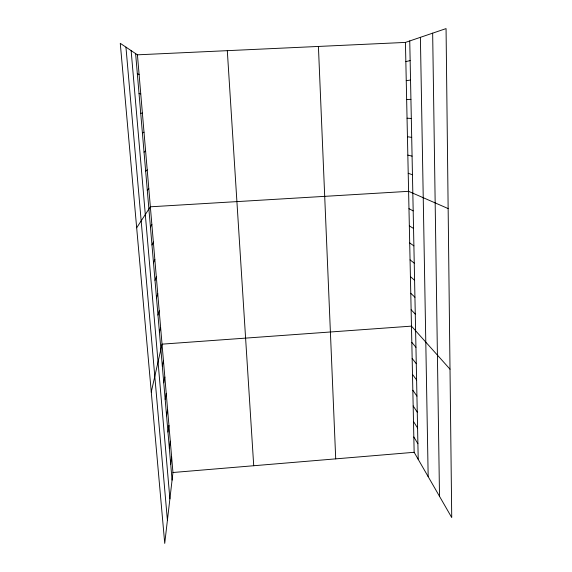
<?xml version="1.0" encoding="UTF-8"?>
<svg xmlns="http://www.w3.org/2000/svg" width="572" height="572" viewBox="0 0 572 572"><rect width="100%" height="100%" fill="white"/><g stroke="black" fill="none" stroke-linecap="round" stroke-linejoin="round"><path stroke-width="0.86" d="M137.43 54.826L172.951 472.501L164.729 543.4L120.27 43.329L137.43 54.826L405.434 42.414L446.06 28.6L451.73 517.553L414.149 452.295L405.434 42.414M170.713 464.257L171.629 456.921M169.341 448.248L170.292 441.212M167.961 432.096L168.947 425.368M166.574 415.815L167.589 409.395M165.165 399.392L166.216 393.293M163.756 382.832L164.836 377.048M162.326 366.123L163.442 360.667M151.273 392.027L162.04 344.151L411.468 326.133L450.007 369.19M159.431 332.275L160.618 327.491M157.965 315.129L159.188 310.696M156.492 297.833L157.75 293.751M154.998 280.387L156.299 276.655M153.496 262.784L154.833 259.423M151.973 245.023L153.353 242.035M150.443 227.105L151.859 224.489M136.672 227.792L150.35 206.799L408.601 191.327L448.148 208.573M147.29 190.233L148.791 188.403M145.674 171.264L147.211 169.841M144.037 152.109L145.617 151.115M142.385 132.783L144.008 132.211M405.848 61.619L410.145 60.596M406.249 80.652L410.539 80.059M140.712 113.27L142.385 113.134M172.951 472.501L414.149 452.295M406.649 99.514L410.925 99.349M407.049 118.204L411.311 118.454M407.443 136.729L411.697 137.387M139.032 93.572L140.748 93.88M407.829 155.091L412.076 156.149M408.222 173.287L412.455 174.739M137.33 73.688L139.096 74.439M408.973 208.68L413.184 210.889M409.337 225.883L413.542 228.457M409.702 242.943L413.892 245.874M410.06 259.867L414.242 263.141M410.417 276.641L414.586 280.266M410.767 293.272L414.929 297.24M411.118 309.774L415.272 314.071M411.811 342.356L415.944 347.304M412.155 358.451L416.273 363.713M412.498 374.41L416.602 379.98M412.834 390.24L416.931 396.117M413.163 405.941L417.253 412.119M413.499 421.514L417.574 427.992M413.828 436.965L417.896 443.729M125.947 47.133L167.41 520.277M135.614 53.611L172.072 480.13M131.131 50.608L169.891 498.877M227.306 50.665L253.718 465.737M318.418 46.439L335.714 458.866M409.745 40.948L418.211 459.345M420.399 37.33L428.171 476.64M432.661 33.155L439.503 496.324"/></g></svg>
